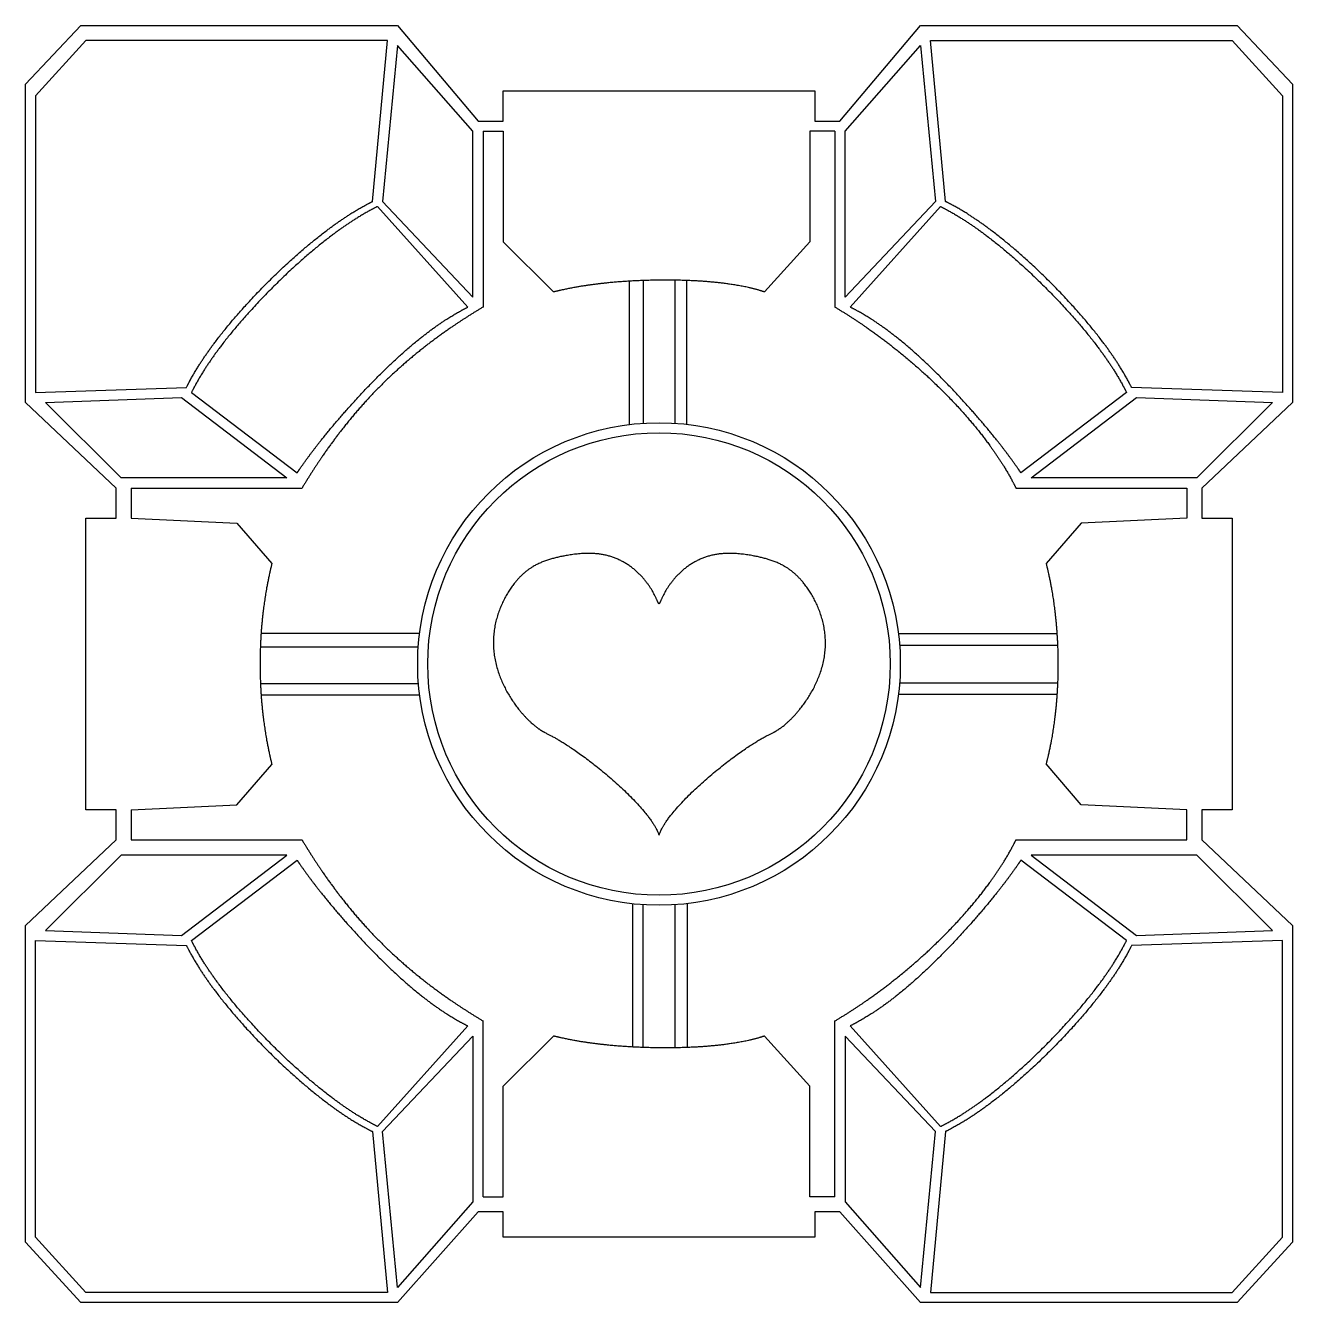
# Model space of a CAD drawing. Header units: inches. Extents: x 0.06 to 1.32, y 0.05 to 1.32.
import ezdxf

# ---------------------------------------------------------------- set-up
doc = ezdxf.new("R2010")
doc.units = ezdxf.units.IN
doc.layers.get('0').update_dxf_attribs({"linetype": 'CONTINUOUS'})

msp = doc.modelspace()

# ---------------------------------------------------------------- linework, layer by layer
for p, q in [((0.12, 1.31), (0.07, 1.255)), ((0.42, 1.31), (0.12, 1.31)), ((0.405, 1.15), (0.42, 1.31)), ((0.96, 1.31), (1.26, 1.31)), ((0.975, 1.15), (0.96, 1.31)), ((1.26, 1.31), (1.31, 1.255)), ((0.07, 1.255), (0.07, 0.96)), ((1.31, 1.255), (1.31, 0.96)), ((0.515, 1.22), (0.515, 1.045)), ((0.515, 1.22), (0.535, 1.22)), ((0.535, 1.22), (0.535, 1.11)), ((0.84, 1.22), (0.84, 1.11)), ((0.865, 1.22), (0.84, 1.22)), ((0.865, 1.22), (0.865, 1.045)), ((0.5, 1.045), (0.41, 1.145)), ((0.88, 1.045), (0.97, 1.145)), ((0.535, 1.11), (0.585, 1.06)), ((0.84, 1.11), (0.795, 1.06)), ((0.6605, 0.9282), (0.6605, 1.0708)), ((0.6742, 1.0714), (0.6742, 0.9295)), ((0.7056, 1.0718), (0.7056, 0.9295)), ((0.7175, 1.0714), (0.7175, 0.9284)), ((0.07, 0.96), (0.22, 0.965)), ((0.225, 0.96), (0.33, 0.88)), ((1.155, 0.96), (1.05, 0.88)), ((1.31, 0.96), (1.16, 0.965)), ((0.165, 0.865), (0.165, 0.835)), ((0.165, 0.865), (0.335, 0.865)), ((1.045, 0.865), (1.215, 0.865)), ((1.215, 0.865), (1.215, 0.835)), ((0.165, 0.835), (0.27, 0.83)), ((0.27, 0.83), (0.305, 0.79)), ((1.11, 0.83), (1.075, 0.79)), ((1.215, 0.835), (1.11, 0.83)), ((0.2943, 0.7206), (0.452, 0.7206)), ((1.0858, 0.72), (0.9281, 0.72)), ((0.4506, 0.7068), (0.2935, 0.7068)), ((1.0864, 0.7084), (0.9293, 0.7084)), ((0.2936, 0.6706), (0.4508, 0.6706)), ((1.0864, 0.6708), (0.9292, 0.6708)), ((0.452, 0.6591), (0.2943, 0.6591)), ((1.0858, 0.6598), (0.9281, 0.6598)), ((0.27, 0.55), (0.305, 0.59)), ((1.11, 0.55), (1.075, 0.5906)), ((0.165, 0.545), (0.27, 0.55)), ((1.215, 0.545), (1.11, 0.55)), ((0.165, 0.545), (0.165, 0.515)), ((1.215, 0.515), (1.215, 0.545)), ((0.165, 0.515), (0.335, 0.515)), ((1.045, 0.515), (1.215, 0.515)), ((0.225, 0.415), (0.33, 0.495)), ((1.155, 0.415), (1.05, 0.495)), ((0.6641, 0.309), (0.6641, 0.4514)), ((0.6743, 0.3086), (0.6743, 0.4505)), ((0.7062, 0.3083), (0.7062, 0.4505)), ((0.7181, 0.4516), (0.7181, 0.3086)), ((0.07, 0.415), (0.22, 0.41)), ((0.07, 0.12), (0.07, 0.415)), ((1.31, 0.415), (1.16, 0.41)), ((1.31, 0.12), (1.31, 0.415)), ((0.515, 0.16), (0.515, 0.335)), ((0.865, 0.16), (0.865, 0.335)), ((0.5, 0.33), (0.41, 0.23)), ((0.535, 0.27), (0.585, 0.32)), ((0.84, 0.27), (0.795, 0.32)), ((0.88, 0.33), (0.97, 0.23)), ((0.535, 0.16), (0.535, 0.27)), ((0.84, 0.16), (0.84, 0.27)), ((0.405, 0.225), (0.42, 0.065)), ((0.975, 0.225), (0.96, 0.065)), ((0.515, 0.16), (0.535, 0.16)), ((0.865, 0.16), (0.84, 0.16)), ((0.12, 0.065), (0.07, 0.12)), ((1.26, 0.065), (1.31, 0.12)), ((0.42, 0.065), (0.12, 0.065)), ((0.96, 0.065), (1.26, 0.065))]:
    msp.add_line(p, q)
for points in [[(0.115, 1.325), (0.43, 1.325), (0.51, 1.23), (0.535, 1.23), (0.535, 1.26), (0.845, 1.26), (0.845, 1.23), (0.87, 1.23), (0.95, 1.325), (1.265, 1.325), (1.32, 1.2668), (1.32, 0.95), (1.23, 0.865), (1.23, 0.835), (1.26, 0.835), (1.26, 0.545), (1.23, 0.545), (1.23, 0.515), (1.32, 0.43), (1.32, 0.115), (1.265, 0.055), (0.95, 0.055), (0.87, 0.145), (0.845, 0.145), (0.845, 0.12), (0.535, 0.12), (0.535, 0.145), (0.51, 0.145), (0.43, 0.055), (0.115, 0.055), (0.06, 0.115), (0.06, 0.43), (0.15, 0.515), (0.15, 0.545), (0.12, 0.545), (0.12, 0.835), (0.15, 0.835), (0.15, 0.865), (0.06, 0.95), (0.06, 1.2668)], [(0.505, 1.22), (0.43, 1.305), (0.415, 1.15), (0.505, 1.055)], [(0.875, 1.22), (0.95, 1.305), (0.965, 1.15), (0.875, 1.055)], [(0.08, 0.95), (0.215, 0.955), (0.32, 0.875), (0.155, 0.875)], [(1.225, 0.875), (1.06, 0.875), (1.165, 0.955), (1.3, 0.95)], [(0.08, 0.425), (0.215, 0.42), (0.32, 0.5), (0.155, 0.5)], [(1.3, 0.425), (1.225, 0.5), (1.06, 0.5), (1.165, 0.42)], [(0.415, 0.225), (0.505, 0.32), (0.505, 0.155), (0.43, 0.07)], [(0.875, 0.32), (0.875, 0.155), (0.95, 0.07), (0.965, 0.225)]]:
    msp.add_lwpolyline(points, close=True)
for radius in [0.24, 0.23]:
    msp.add_circle((0.69, 0.69), radius)
for points in [[(0.22, 0.965), (0.224, 0.973), (0.2332, 0.9894), (0.2505, 1.0146), (0.2794, 1.049), (0.321, 1.0906), (0.3554, 1.1195), (0.3806, 1.1368), (0.397, 1.146), (0.405, 1.15)], [(0.41, 1.145), (0.402, 1.141), (0.3856, 1.1318), (0.3604, 1.1145), (0.326, 1.0856), (0.2844, 1.044), (0.2555, 1.0096), (0.2382, 0.9844), (0.229, 0.968), (0.225, 0.96)], [(0.97, 1.145), (0.978, 1.141), (0.9944, 1.1318), (1.0196, 1.1145), (1.054, 1.0856), (1.0956, 1.044), (1.1245, 1.0096), (1.1418, 0.9844), (1.151, 0.968), (1.155, 0.96)], [(1.16, 0.965), (1.156, 0.973), (1.1468, 0.9894), (1.1295, 1.0146), (1.1006, 1.049), (1.059, 1.0906), (1.0246, 1.1195), (0.9994, 1.1368), (0.983, 1.146), (0.975, 1.15)], [(0.795, 1.06), (0.789, 1.062), (0.776, 1.0656), (0.7536, 1.0695), (0.7193, 1.0723), (0.6726, 1.0722), (0.6355, 1.0694), (0.6094, 1.0655), (0.593, 1.062), (0.585, 1.06)], [(0.33, 0.88), (0.334, 0.8859), (0.3428, 0.8985), (0.3586, 0.919), (0.3842, 0.9492), (0.4209, 0.9876), (0.4521, 1.0152), (0.476, 1.0319), (0.492, 1.041), (0.5, 1.045)], [(0.515, 1.045), (0.505, 1.039), (0.486, 1.027), (0.4599, 1.0088), (0.4295, 0.9839), (0.3961, 0.9505), (0.3712, 0.9201), (0.353, 0.894), (0.341, 0.875), (0.335, 0.865)], [(0.865, 1.045), (0.875, 1.039), (0.8943, 1.0268), (0.9216, 1.0073), (0.9548, 0.9797), (0.9915, 0.943), (1.0165, 0.9125), (1.0321, 0.889), (1.041, 0.873), (1.045, 0.865)], [(1.05, 0.88), (1.046, 0.8859), (1.0372, 0.8985), (1.0214, 0.919), (0.9958, 0.9492), (0.9591, 0.9876), (0.9279, 1.0152), (0.904, 1.0319), (0.888, 1.041), (0.88, 1.045)], [(0.305, 0.79), (0.303, 0.782), (0.2995, 0.7661), (0.2956, 0.7421), (0.2928, 0.7101), (0.2928, 0.6699), (0.2956, 0.6379), (0.2995, 0.6139), (0.303, 0.598), (0.305, 0.59)], [(0.69, 0.75), (0.6904, 0.75), (0.6913, 0.7515), (0.6935, 0.7583), (0.7021, 0.774), (0.7227, 0.7934), (0.7504, 0.8025), (0.7785, 0.7991), (0.8005, 0.7945), (0.8181, 0.7871), (0.834, 0.773), (0.8503, 0.7478), (0.8597, 0.7128), (0.8519, 0.6769), (0.8339, 0.647), (0.8152, 0.6283), (0.8034, 0.6211), (0.7963, 0.6189), (0.7741, 0.6054), (0.7409, 0.5803), (0.7088, 0.5501), (0.6896, 0.5251), (0.69, 0.5151), (0.6905, 0.5249), (0.6716, 0.5497), (0.6396, 0.58), (0.6063, 0.6051), (0.5839, 0.6188), (0.5767, 0.6211), (0.5652, 0.6282), (0.5468, 0.6468), (0.5291, 0.6767), (0.5212, 0.7126), (0.5301, 0.7475), (0.546, 0.7728), (0.5618, 0.787), (0.5795, 0.7945), (0.6015, 0.7991), (0.6296, 0.8025), (0.6573, 0.7934), (0.6779, 0.774), (0.6865, 0.7583), (0.6887, 0.7515), (0.6896, 0.75), (0.69, 0.75)], [(1.075, 0.79), (1.077, 0.782), (1.0805, 0.7661), (1.0844, 0.742), (1.0872, 0.7097), (1.0872, 0.6694), (1.0844, 0.6375), (1.0805, 0.6139), (1.077, 0.5984), (1.075, 0.5906)], [(0.335, 0.515), (0.341, 0.505), (0.353, 0.486), (0.3712, 0.4599), (0.3961, 0.4295), (0.4295, 0.3961), (0.4599, 0.3712), (0.486, 0.353), (0.505, 0.341), (0.515, 0.335)], [(0.865, 0.335), (0.875, 0.341), (0.8943, 0.3532), (0.9216, 0.3727), (0.9548, 0.4003), (0.9915, 0.437), (1.0165, 0.4675), (1.0321, 0.491), (1.041, 0.507), (1.045, 0.515)], [(0.33, 0.495), (0.334, 0.4891), (0.3428, 0.4765), (0.3586, 0.456), (0.3842, 0.4258), (0.4209, 0.3874), (0.4521, 0.3598), (0.476, 0.3431), (0.492, 0.334), (0.5, 0.33)], [(1.05, 0.495), (1.046, 0.4891), (1.0372, 0.4765), (1.0214, 0.456), (0.9958, 0.4258), (0.9591, 0.3874), (0.9279, 0.3598), (0.904, 0.3431), (0.888, 0.334), (0.88, 0.33)], [(0.22, 0.41), (0.224, 0.402), (0.2332, 0.3856), (0.2505, 0.3604), (0.2794, 0.326), (0.321, 0.2844), (0.3554, 0.2555), (0.3806, 0.2382), (0.397, 0.229), (0.405, 0.225)], [(0.41, 0.23), (0.402, 0.234), (0.3856, 0.2432), (0.3604, 0.2605), (0.326, 0.2894), (0.2844, 0.331), (0.2555, 0.3654), (0.2382, 0.3906), (0.229, 0.407), (0.225, 0.415)], [(0.97, 0.23), (0.978, 0.234), (0.9944, 0.2432), (1.0196, 0.2605), (1.054, 0.2894), (1.0956, 0.331), (1.1245, 0.3654), (1.1418, 0.3906), (1.151, 0.407), (1.155, 0.415)], [(1.16, 0.41), (1.156, 0.402), (1.1468, 0.3856), (1.1295, 0.3604), (1.1006, 0.326), (1.059, 0.2844), (1.0246, 0.2555), (0.9994, 0.2382), (0.983, 0.229), (0.975, 0.225)], [(0.795, 0.32), (0.789, 0.318), (0.776, 0.3144), (0.7536, 0.3105), (0.7193, 0.3077), (0.6726, 0.3078), (0.6355, 0.3106), (0.6094, 0.3145), (0.593, 0.318), (0.585, 0.32)]]:
    msp.add_open_spline(points, degree=5)

doc.saveas('drawing.dxf')
